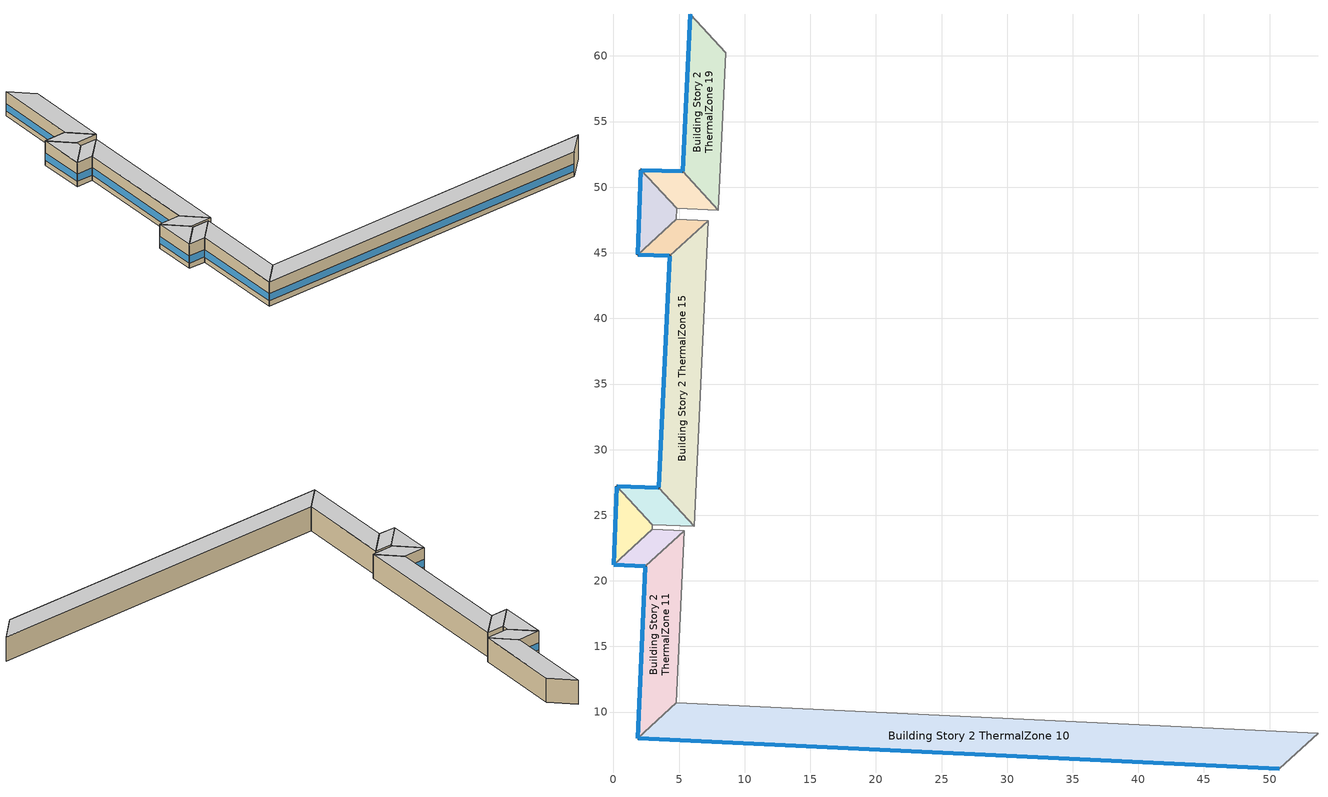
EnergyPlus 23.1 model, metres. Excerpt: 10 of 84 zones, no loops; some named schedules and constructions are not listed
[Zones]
Building Story 2 ThermalZone 10
 floor adiabatic (Typical Interior Floor): 50.74,5.66 1.84,8 4.8,10.69 53.69,8.37 z3.6
 wall outside (Typical Insulated Steel Framed Exterior Wall R-12.99): 1.84,8 50.74,5.66 z3.6:7.2
 wall adiabatic (Typical Interior Wall): 50.74,5.66 53.69,8.37 4.8,10.69 1.84,8 z3.6:7.2
 window (U 0.55 SHGC 0.25): 1.87,8 50.72,5.67 z4.36:5.44
 ceiling adiabatic (Typical Interior Ceiling): 53.69,8.37 4.8,10.69 1.84,8 50.74,5.66 z7.2
Building Story 2 ThermalZone 11
 floor adiabatic (Typical Interior Floor): 1.84,8 2.43,21.1 5.38,23.8 4.8,10.69 z3.6
 wall outside (Typical Insulated Steel Framed Exterior Wall R-12.99): 2.43,21.1 1.84,8 z3.6:7.2
 wall adiabatic (Typical Interior Wall): 1.84,8 4.8,10.69 5.38,23.8 2.43,21.1 z3.6:7.2
 window (U 0.55 SHGC 0.25): 2.43,21.08 1.84,8.02 z4.36:5.45
 ceiling adiabatic (Typical Interior Ceiling): 4.8,10.69 5.38,23.8 2.43,21.1 1.84,8 z7.2
Building Story 2 ThermalZone 12
 floor adiabatic (Typical Interior Floor): 2.43,21.1 0,21.21 2.95,23.91 5.38,23.8 z3.6
 wall outside (Typical Insulated Steel Framed Exterior Wall R-12.99): 0,21.21 2.43,21.1 z3.6:7.2
 wall adiabatic (Typical Interior Wall): 2.43,21.1 5.38,23.8 2.95,23.91 0,21.21 z3.6:7.2
 window (U 0.55 SHGC 0.25): 0.03,21.21 2.4,21.1 z4.36:5.47
 ceiling adiabatic (Typical Interior Ceiling): 5.38,23.8 2.95,23.91 0,21.21 2.43,21.1 z7.2
Building Story 2 ThermalZone 13
 floor adiabatic (Typical Interior Ceiling): 0,21.21 0.25,27.21 2.97,24.27 2.95,23.91 z3.6
 wall outside (Typical Insulated Steel Framed Exterior Wall R-12.99): 0.25,27.21 0,21.21 z3.6:7.2
 wall adiabatic (Typical Interior Wall): 0,21.21 2.95,23.91 2.97,24.27 0.25,27.21 z3.6:7.2
 window (U 0.55 SHGC 0.25): 0.25,27.18 0,21.24 z4.36:5.45
 ceiling adiabatic (Typical Interior Ceiling): 2.95,23.91 2.97,24.27 0.25,27.21 0,21.21 z7.2
Building Story 2 ThermalZone 14
 floor adiabatic (Typical Interior Ceiling): 0.25,27.21 3.43,27.1 6.14,24.16 2.97,24.27 z3.6
 wall outside (Typical Insulated Steel Framed Exterior Wall R-12.99): 3.43,27.1 0.25,27.21 z3.6:7.2
 wall adiabatic (Typical Interior Wall): 0.25,27.21 2.97,24.27 6.14,24.16 3.43,27.1 z3.6:7.2
 window (U 0.55 SHGC 0.25): 3.41,27.1 0.28,27.21 z4.36:5.46
 ceiling adiabatic (Typical Interior Ceiling): 2.97,24.27 6.14,24.16 3.43,27.1 0.25,27.21 z7.2
Building Story 2 ThermalZone 15
 floor adiabatic (Typical Interior Ceiling): 3.43,27.1 4.27,44.76 7.23,47.45 6.14,24.16 z3.6
 wall outside (Typical Insulated Steel Framed Exterior Wall R-12.99): 4.27,44.76 3.43,27.1 z3.6:7.2
 wall adiabatic (Typical Interior Wall): 3.43,27.1 6.14,24.16 7.23,47.45 4.27,44.76 z3.6:7.2
 window (U 0.55 SHGC 0.25): 4.27,44.73 3.43,27.12 z4.36:5.45
 ceiling adiabatic (Typical Interior Ceiling): 6.14,24.16 7.23,47.45 4.27,44.76 3.43,27.1 z7.2
Building Story 2 ThermalZone 16
 floor adiabatic (Typical Interior Ceiling): 4.27,44.76 1.84,44.87 4.79,47.57 7.23,47.45 z3.6
 wall outside (Typical Insulated Steel Framed Exterior Wall R-12.99): 1.84,44.87 4.27,44.76 z3.6:7.2
 wall adiabatic (Typical Interior Wall): 4.27,44.76 7.23,47.45 4.79,47.57 1.84,44.87 z3.6:7.2
 window (U 0.55 SHGC 0.25): 1.87,44.87 4.25,44.76 z4.36:5.47
 ceiling adiabatic (Typical Interior Ceiling): 7.23,47.45 4.79,47.57 1.84,44.87 4.27,44.76 z7.2
Building Story 2 ThermalZone 17
 floor adiabatic (Typical Interior Ceiling): 1.84,44.87 2.09,51.31 4.82,48.38 4.79,47.57 z3.6
 wall outside (Typical Insulated Steel Framed Exterior Wall R-12.99): 2.09,51.31 1.84,44.87 z3.6:7.2
 wall adiabatic (Typical Interior Wall): 1.84,44.87 4.79,47.57 4.82,48.38 2.09,51.31 z3.6:7.2
 window (U 0.55 SHGC 0.25): 2.09,51.28 1.84,44.89 z4.36:5.45
 ceiling adiabatic (Typical Interior Ceiling): 4.79,47.57 4.82,48.38 2.09,51.31 1.84,44.87 z7.2
Building Story 2 ThermalZone 18
 floor adiabatic (Typical Interior Ceiling): 2.09,51.31 5.28,51.2 7.98,48.25 4.82,48.38 z3.6
 wall outside (Typical Insulated Steel Framed Exterior Wall R-12.99): 5.28,51.2 2.09,51.31 z3.6:7.2
 wall adiabatic (Typical Interior Wall): 2.09,51.31 4.82,48.38 7.98,48.25 5.28,51.2 z3.6:7.2
 window (U 0.55 SHGC 0.25): 5.25,51.2 2.12,51.31 z4.36:5.46
 ceiling adiabatic (Typical Interior Ceiling): 4.82,48.38 7.98,48.25 5.28,51.2 2.09,51.31 z7.2
Building Story 2 ThermalZone 19
 floor adiabatic (Typical Interior Ceiling): 5.28,51.2 5.86,63.19 8.55,60.23 7.98,48.25 z3.6
 wall outside (Typical Insulated Steel Framed Exterior Wall R-12.99): 5.86,63.19 5.28,51.2 z3.6:7.2
 wall adiabatic (Typical Interior Wall): 5.28,51.2 7.98,48.25 8.55,60.23 5.86,63.19 z3.6:7.2
 window (U 0.55 SHGC 0.25): 5.86,63.17 5.28,51.22 z4.36:5.45
 ceiling adiabatic (Typical Interior Ceiling): 7.98,48.25 8.55,60.23 5.86,63.19 5.28,51.2 z7.2
[SpaceList]
Story Ground Blended Space Type: Building Story 1 Space 3, Building Story 1 Space 4, Building Story 1 Space 11, Building Story 1 Space 12, Building Story 1 Space 1, Building Story 1 Space 13, Building Story 1 Space 15, Building Story 1 Space 10, Building Story 1 Space 16, Building Story 1 Space 18, Building Story 1 Space 7, Building Story 1 Space 14, Building Story 1 Space, Building Story 1 Space 17, Building Story 1 Space 19, Building Story 1 Space 6, Building Story 1 Space 2, Building Story 1 Space 5, Building Story 1 Space 8, Building Story 1 Space 9, Building Story 1 Space 20
[Lights] Zone or ZoneList or Space or SpaceList=Story Ground Blended Space Type; Design Level Calculation Method=Watts/Area; Return Air Fraction=0; Fraction Visible=0.2; Fraction Replaceable=1
Name | Schedule | Watts per Zone Floor Area {W/m2} | Fraction Radiant
Office OfficeLarge Data Center Lights 1 | OfficeLarge BLDG_LIGHT_SCH_2013 | 0.132749 | 0.7
Office OfficeLarge Main Data Center Lights 1 | OfficeLarge BLDG_LIGHT_SCH_2013 | 0.238666 | 0.7
SecondarySchool Auditorium Lights 1 | SchoolSecondary BLDG_LIGHT_SCH_2013 | 0.820262 | 0.37
SecondarySchool Cafeteria Lights 1 | SchoolSecondary BLDG_LIGHT_SCH_2013 | 0.535655 | 0.37
SecondarySchool ComputerRoom Lights 1 | SchoolSecondary BLDG_LIGHT_CLASSROOM_SCH_2013 | 1.56003 | 0.37
SecondarySchool Gym Lights 1 | SchoolSecondary BLDG_LIGHT_GYM_SCH_2013 | 1.52954 | 0.37
SecondarySchool Kitchen Lights 1 | SchoolSecondary BLDG_LIGHT_SCH_2013 | 0.343842 | 0.37
SecondarySchool Library Lights 1 | SchoolSecondary BLDG_LIGHT_LIBRARY_SCH_2013 | 1.31882 | 0.37
SecondarySchool Lobby Lights 1 | SchoolSecondary BLDG_LIGHT_LOBBYFLR1_SCH_2013 | 0.497551 | 0.37
SecondarySchool Mechanical Lights 1 | SchoolSecondary BLDG_LIGHT_MECHANICAL_SCH_2013 | 0.378666 | 0.37
SecondarySchool Office Lights 1 | SchoolSecondary BLDG_LIGHT_OFFICE_SCH_2013 | 1.55706 | 0.37
SecondarySchool Restroom Lights 1 | SchoolSecondary BLDG_LIGHT_BATH_SCH_2013 | 0.541778 | 0.37
[People] Zone or ZoneList or Space or SpaceList=Story Ground Blended Space Type; Number of People Calculation Method=People/Area; Fraction Radiant=0.3; Activity Level Schedule=SchoolSecondary ACTIVITY_SCH; Enable ASHRAE 55 Comfort Warnings=Yes; Mean Radiant Temperature Calculation Type=ZoneAveraged; Work Efficiency Schedule=Work Efficiency Schedule; Clothing Insulation Schedule=Clothing Schedule; Air Velocity Schedule=Air Velocity Schedule; Thermal Comfort Model 1 Type=Fanger
Name | Number of People Schedule | People per Floor Area {person/m2}
SecondarySchool Auditorium People 1 | SchoolSecondary BLDG_OCC_SCH_Auditorium | 0.1953
SecondarySchool Cafeteria People 1 | SchoolSecondary BLDG_OCC_SCH_Cafeteria | 0.0824085
SecondarySchool ComputerRoom People 1 | SchoolSecondary BLDG_OCC_SCH_Extend | 0.044033
SecondarySchool Gym People 1 | SchoolSecondary BLDG_OCC_SCH_Gym | 0.063731
SecondarySchool Kitchen People 1 | SchoolSecondary BLDG_OCC_SCH | 0.00432787
SecondarySchool Library People 1 | SchoolSecondary BLDG_OCC_SCH | 0.0110825
SecondarySchool Office People 1 | SchoolSecondary BLDG_OCC_SCH_Offices | 0.00701376
[ElectricEquipment] Zone or ZoneList or Space or SpaceList=Story Ground Blended Space Type; Design Level Calculation Method=Watts/Area
Name | Schedule | Watts per Zone Floor Area {W/m2} | Fraction Radiant | Fraction Latent | Fraction Lost
4 Elevator Fans | Elevator Schedule 3 | 0.0302998 | 0.5
4 Elevator Lift Motors | Elevator Schedule 1 | 15.7139 | 0 | 0 | 1
4 Elevator Lights | Elevator Schedule 2 | 0.0316612 | 0.5
Office OfficeLarge Data Center Elec Equip 1 | DataCenter_EQUIP_SCH | 3.23778 | 0.5 | 0 | 0
Office OfficeLarge Main Data Center Elec Equip 1 | DataCenter_EQUIP_SCH | 13.0975 | 0.5 | 0 | 0
SecondarySchool Auditorium Elec Equip 1 | SchoolSecondary BLDG_EQUIP_SCH_2013 | 0.598921 | 0.5 | 0 | 0
SecondarySchool Cafeteria Elec Equip 1 | SchoolSecondary KITCHEN_ELEC_EQUIP_SCH | 5.89221 | 0.5 | 0 | 0
SecondarySchool ComputerRoom Elec Equip 1 | SchoolSecondary BLDG_EQUIP_SCH_2013 | 2.33752 | 0.5 | 0 | 0
SecondarySchool Gym Elec Equip 1 | SchoolSecondary BLDG_EQUIP_SCH_2013 | 0.977208 | 0.5 | 0 | 0
SecondarySchool Kitchen Elec Equip 1 | SchoolSecondary KITCHEN_ELEC_EQUIP_SCH | 5.86805 | 0.3 | 0.25 | 0.2
SecondarySchool Library Elec Equip 1 | SchoolSecondary BLDG_EQUIP_SCH_2013 | 1.03067 | 0.5 | 0 | 0
SecondarySchool Lobby Elec Equip 1; SecondarySchool Restroom Elec Equip 1 | SchoolSecondary BLDG_EQUIP_SCH_2013 | 0.204549 | 0.5 | 0 | 0
SecondarySchool Mechanical Elec Equip 1 | SchoolSecondary BLDG_EQUIP_SCH_2013 | 0.333587 | 0.5 | 0 | 0
SecondarySchool Office Elec Equip 1 | SchoolSecondary BLDG_EQUIP_SCH_2013 | 1.40275 | 0.5 | 0 | 0
[GasEquipment]
SecondarySchool Kitchen Gas Equip 1: Zone or ZoneList or Space or SpaceList=Story Ground Blended Space Type; Schedule=SchoolSecondary KITCHEN_GAS_EQUIP_SCH; Design Level Calculation Method=Watts/Area; Power per Zone Floor Area {W/m2}=44.3139; Fraction Latent=0.1; Fraction Radiant=0.2; Fraction Lost=0.7
[ZoneInfiltration:DesignFlowRate] Zone or ZoneList or Space or SpaceList=Story Ground Blended Space Type; Schedule=Always On Discrete; Design Flow Rate Calculation Method=Flow/ExteriorArea; Constant Term Coefficient=0; Temperature Term Coefficient=0; Velocity Term Coefficient=0.224; Velocity Squared Term Coefficient=0
Name | Flow Rate per Exterior Surface Area {m3/s-m2}
SecondarySchool Auditorium A  - Story Ground Infiltration; SecondarySchool Auditorium C  - Story Ground Infiltration | 2.06687e-05
SecondarySchool Cafeteria A  - Story Ground Infiltration; SecondarySchool Cafeteria C  - Story Ground Infiltration | 1.3082e-05
SecondarySchool ComputerRoom A  - Story Ground Infiltration; SecondarySchool ComputerRoom C  - Story Ground Infiltration | 1.99715e-05
SecondarySchool Gym A  - Story Ground Infiltration; SecondarySchool Gym C  - Story Ground Infiltration | 2.37454e-05
SecondarySchool Gym A end_a - Story Ground Infiltration; SecondarySchool Gym C end_a - Story Ground Infiltration; SecondarySchool Office A end_b - Story Ground Infiltration; SecondarySchool Office C end_b - Story Ground Infiltration | 1.99557e-05
SecondarySchool Gym B end_a - Story Ground Infiltration; SecondarySchool Office B end_b - Story Ground Infiltration | 9.39589e-05
SecondarySchool Kitchen A  - Story Ground Infiltration; SecondarySchool Kitchen C  - Story Ground Infiltration | 4.51102e-06
SecondarySchool Library A  - Story Ground Infiltration; SecondarySchool Library C  - Story Ground Infiltration | 1.7593e-05
SecondarySchool Lobby A  - Story Ground Infiltration; SecondarySchool Lobby C  - Story Ground Infiltration; SecondarySchool Restroom A  - Story Ground Infiltration; SecondarySchool Restroom C  - Story Ground Infiltration | 8.77599e-06
SecondarySchool Mechanical A  - Story Ground Infiltration; SecondarySchool Mechanical C  - Story Ground Infiltration | 1.43122e-05
SecondarySchool Office A  - Story Ground Infiltration; SecondarySchool Office C  - Story Ground Infiltration | 1.22902e-05
[Schedule:Day:Interval]
SchoolSecondary BLDG_LIGHT_SCH_2013 Wkdy Day; SchoolSecondary BLDG_LIGHT_SCH_2013 Wkdy Day 2; SchoolSecondary BLDG_LIGHT_MECHANICAL_SCH_2013 Wkdy Day; SchoolSecondary BLDG_LIGHT_MECHANICAL_SCH_2013 Wkdy Day 2: No, 07:00, 0.1773, 21:00, 0.9, 24:00, 0.1773
SchoolSecondary BLDG_LIGHT_SCH_2013 Wknd Day; SchoolSecondary BLDG_LIGHT_SCH_2013 Wknd Day 1; SchoolSecondary BLDG_LIGHT_SCH_2013 Default; SchoolSecondary BLDG_LIGHT_GYM_SCH_2013 Wknd Day 1; SchoolSecondary BLDG_LIGHT_LIBRARY_SCH_2013 Wknd Day; SchoolSecondary BLDG_LIGHT_LIBRARY_SCH_2013 Wknd Day 1; SchoolSecondary BLDG_LIGHT_LIBRARY_SCH_2013 Default; SchoolSecondary BLDG_LIGHT_LOBBYFLR1_SCH_2013 Wknd Day; SchoolSecondary BLDG_LIGHT_LOBBYFLR1_SCH_2013 Wknd Day 1; SchoolSecondary BLDG_LIGHT_LOBBYFLR1_SCH_2013 Default; SchoolSecondary BLDG_LIGHT_MECHANICAL_SCH_2013 Wknd Day; SchoolSecondary BLDG_LIGHT_MECHANICAL_SCH_2013 Wknd Day 1; SchoolSecondary BLDG_LIGHT_MECHANICAL_SCH_2013 Default; SchoolSecondary BLDG_LIGHT_OFFICE_SCH_2013 Wknd Day; SchoolSecondary BLDG_LIGHT_OFFICE_SCH_2013 Wknd Day 1; SchoolSecondary BLDG_LIGHT_OFFICE_SCH_2013 Default; SchoolSecondary BLDG_LIGHT_BATH_SCH_2013 Wknd Day; SchoolSecondary BLDG_LIGHT_BATH_SCH_2013 Wknd Day 1; SchoolSecondary BLDG_LIGHT_BATH_SCH_2013 Default: No, 24:00, 0.1773
SchoolSecondary BLDG_LIGHT_SCH_2013 Wkdy Day 1; SchoolSecondary BLDG_LIGHT_MECHANICAL_SCH_2013 Wkdy Day 1: No, 08:00, 0.1773, 20:00, 0.5, 24:00, 0.1773
SchoolSecondary BLDG_LIGHT_SCH_2013 Summer Design Day; SchoolSecondary BLDG_LIGHT_LIBRARY_SCH_2013 Summer Design Day; SchoolSecondary BLDG_LIGHT_LOBBYFLR1_SCH_2013 Summer Design Day; SchoolSecondary BLDG_LIGHT_MECHANICAL_SCH_2013 Summer Design Day; SchoolSecondary BLDG_LIGHT_OFFICE_SCH_2013 Summer Design Day; SchoolSecondary BLDG_LIGHT_BATH_SCH_2013 Summer Design Day; 75 space(s) Occ Sch Summer Design Day 3; 75 space(s) Occ Sch Winter Design Day 3; 75 space(s) Occ Sch Summer Design Day 1; 75 space(s) Occ Sch Winter Design Day 1; 75 space(s) Occ Sch Summer Design Day 2; 75 space(s) Occ Sch Winter Design Day 2; DataCenter_EQUIP_SCH Wknd|Wkdy|Hol Day 3; DataCenter_EQUIP_SCH Wknd|Wkdy|Hol Day 7; DataCenter_EQUIP_SCH Wknd|Wkdy|Hol Day 11; DataCenter_EQUIP_SCH Summer Design Day: No, 24:00, 1
SchoolSecondary BLDG_LIGHT_SCH_2013 Winter Design Day; SchoolSecondary BLDG_LIGHT_LIBRARY_SCH_2013 Winter Design Day; SchoolSecondary BLDG_LIGHT_LOBBYFLR1_SCH_2013 Winter Design Day; SchoolSecondary BLDG_LIGHT_MECHANICAL_SCH_2013 Winter Design Day; SchoolSecondary BLDG_LIGHT_OFFICE_SCH_2013 Winter Design Day; SchoolSecondary BLDG_LIGHT_BATH_SCH_2013 Winter Design Day; SchoolSecondary BLDG_OCC_SCH_Auditorium Wknd Day; SchoolSecondary BLDG_OCC_SCH_Auditorium Wknd Day 1; SchoolSecondary BLDG_OCC_SCH_Auditorium Default; SchoolSecondary BLDG_OCC_SCH_Auditorium Winter Design Day; SchoolSecondary BLDG_OCC_SCH_Cafeteria Wknd Day; SchoolSecondary BLDG_OCC_SCH_Cafeteria Wknd Day 1; SchoolSecondary BLDG_OCC_SCH_Cafeteria Default; SchoolSecondary BLDG_OCC_SCH_Cafeteria Winter Design Day; SchoolSecondary BLDG_OCC_SCH_Extend Wknd Day; SchoolSecondary BLDG_OCC_SCH_Extend Wknd Day 1; SchoolSecondary BLDG_OCC_SCH_Extend Default; SchoolSecondary BLDG_OCC_SCH_Extend Winter Design Day; SchoolSecondary BLDG_OCC_SCH_Gym Wknd Day; SchoolSecondary BLDG_OCC_SCH_Gym Wknd Day 1; SchoolSecondary BLDG_OCC_SCH_Gym Default; SchoolSecondary BLDG_OCC_SCH_Gym Winter Design Day; SchoolSecondary BLDG_OCC_SCH_Offices Wknd Day; SchoolSecondary BLDG_OCC_SCH_Offices Wknd Day 1; SchoolSecondary BLDG_OCC_SCH_Offices Default; SchoolSecondary BLDG_OCC_SCH_Offices Winter Design Day; Schedule Day 3: No, 24:00, 0
SchoolSecondary BLDG_LIGHT_GYM_SCH_2013 Wkdy Day 1: No, 08:00, 0.1773, 20:00, 0.4899, 21:00, 0.173719, 24:00, 0.1773
SchoolSecondary BLDG_LIGHT_GYM_SCH_2013 Wkdy Day 2: No, 07:00, 0.1773, 08:00, 0.9, 21:00, 0.88182, 24:00, 0.1773
SchoolSecondary BLDG_LIGHT_LIBRARY_SCH_2013 Wkdy Day; SchoolSecondary BLDG_LIGHT_LIBRARY_SCH_2013 Wkdy Day 2: No, 07:00, 0.1773, 08:00, 0.9, 21:00, 0.8325, 24:00, 0.1773
SchoolSecondary BLDG_LIGHT_LIBRARY_SCH_2013 Wkdy Day 1: No, 08:00, 0.1773, 20:00, 0.4625, 21:00, 0.164002, 24:00, 0.1773
SchoolSecondary BLDG_LIGHT_LOBBYFLR1_SCH_2013 Wkdy Day; SchoolSecondary BLDG_LIGHT_LOBBYFLR1_SCH_2013 Wkdy Day 2: No, 07:00, 0.1773, 08:00, 0.9, 21:00, 0.855, 24:00, 0.1773
SchoolSecondary BLDG_LIGHT_LOBBYFLR1_SCH_2013 Wkdy Day 1: No, 08:00, 0.1773, 20:00, 0.475, 21:00, 0.168435, 24:00, 0.1773
SchoolSecondary BLDG_LIGHT_OFFICE_SCH_2013 Wkdy Day; SchoolSecondary BLDG_LIGHT_OFFICE_SCH_2013 Wkdy Day 2: No, 07:00, 0.1773, 08:00, 0.9, 21:00, 0.747958, 24:00, 0.1773
SchoolSecondary BLDG_LIGHT_OFFICE_SCH_2013 Wkdy Day 1: No, 08:00, 0.1773, 20:00, 0.415533, 21:00, 0.147348, 24:00, 0.1773
SchoolSecondary BLDG_LIGHT_BATH_SCH_2013 Wkdy Day; SchoolSecondary BLDG_LIGHT_BATH_SCH_2013 Wkdy Day 2: No, 07:00, 0.1773, 08:00, 0.9, 21:00, 0.594, 24:00, 0.1773
SchoolSecondary BLDG_LIGHT_BATH_SCH_2013 Wkdy Day 1: No, 08:00, 0.1773, 20:00, 0.33, 21:00, 0.117018, 24:00, 0.1773
SchoolSecondary BLDG_OCC_SCH_Auditorium Wkdy|SmrDsn Day; SchoolSecondary BLDG_OCC_SCH_Auditorium Wkdy|SmrDsn Day 2; SchoolSecondary BLDG_OCC_SCH_Auditorium Summer Design Day: No, 08:00, 0, 15:00, 0.25, 20:00, 0.95, 24:00, 0
SchoolSecondary BLDG_OCC_SCH_Auditorium Wkdy|SmrDsn Day 1: No, 08:00, 0, 17:00, 0.15, 19:00, 0.35, 24:00, 0
SchoolSecondary BLDG_OCC_SCH_Cafeteria Wkdy|SmrDsn Day; SchoolSecondary BLDG_OCC_SCH_Cafeteria Wkdy|SmrDsn Day 2; SchoolSecondary BLDG_OCC_SCH_Cafeteria Summer Design Day: No, 09:00, 0, 15:00, 0.95, 20:00, 0.35, 24:00, 0
SchoolSecondary BLDG_OCC_SCH_Cafeteria Wkdy|SmrDsn Day 1: No, 09:00, 0, 17:00, 0.15, 19:00, 0.35, 24:00, 0
SchoolSecondary BLDG_OCC_SCH_Extend Wkdy|SmrDsn Day; SchoolSecondary BLDG_OCC_SCH_Extend Wkdy|SmrDsn Day 2; SchoolSecondary BLDG_OCC_SCH_Extend Summer Design Day: No, 08:00, 0, 21:00, 0.95, 24:00, 0
SchoolSecondary BLDG_OCC_SCH_Extend Wkdy|SmrDsn Day 1: No, 08:00, 0, 21:00, 0.5, 24:00, 0
SchoolSecondary BLDG_OCC_SCH_Gym Wkdy|SmrDsn Day; SchoolSecondary BLDG_OCC_SCH_Gym Wkdy|SmrDsn Day 2; SchoolSecondary BLDG_OCC_SCH_Gym Summer Design Day: No, 08:00, 0, 16:00, 0.35, 21:00, 0.95, 24:00, 0
SchoolSecondary BLDG_OCC_SCH_Gym Wkdy|SmrDsn Day 1: No, 08:00, 0, 21:00, 0.35, 24:00, 0
SchoolSecondary BLDG_OCC_SCH_Offices Wkdy|SmrDsn Day; SchoolSecondary BLDG_OCC_SCH_Offices Wkdy|SmrDsn Day 2; SchoolSecondary BLDG_OCC_SCH_Offices Summer Design Day: No, 08:00, 0, 17:00, 0.95, 21:00, 0.15, 24:00, 0
SchoolSecondary BLDG_OCC_SCH_Offices Wkdy|SmrDsn Day 1: No, 08:00, 0, 17:00, 0.5, 21:00, 0.15, 24:00, 0
75 space(s) Occ Sch Thursday 19; 75 space(s) Occ Sch Friday 19; 75 space(s) Occ Sch Default 3; 75 space(s) Occ Sch Tuesday 19; 75 space(s) Occ Sch Wednesday 19; 75 space(s) Occ Sch Tuesday 18; 75 space(s) Occ Sch Wednesday 18; 75 space(s) Occ Sch Thursday 18; 75 space(s) Occ Sch Friday 18; 75 space(s) Occ Sch Monday 16; 75 space(s) Occ Sch Tuesday 16; 75 space(s) Occ Sch Wednesday 16; 75 space(s) Occ Sch Thursday 16; 75 space(s) Occ Sch Friday 16; 75 space(s) Occ Sch Monday 14; 75 space(s) Occ Sch Wednesday 15; 75 space(s) Occ Sch Thursday 15; 75 space(s) Occ Sch Friday 15; 75 space(s) Occ Sch Monday 13; 75 space(s) Occ Sch Tuesday 15; 75 space(s) Occ Sch Thursday 14; 75 space(s) Occ Sch Friday 14; 75 space(s) Occ Sch Default 2; 75 space(s) Occ Sch Tuesday 14; 75 space(s) Occ Sch Wednesday 14; 75 space(s) Occ Sch Tuesday 13; 75 space(s) Occ Sch Wednesday 13; 75 space(s) Occ Sch Thursday 13; 75 space(s) Occ Sch Friday 13; 75 space(s) Occ Sch Monday 12; 75 space(s) Occ Sch Tuesday 11; 75 space(s) Occ Sch Wednesday 11; 75 space(s) Occ Sch Thursday 11; 75 space(s) Occ Sch Friday 11; 75 space(s) Occ Sch Monday 10; 75 space(s) Occ Sch Wednesday 10; 75 space(s) Occ Sch Thursday 10; 75 space(s) Occ Sch Friday 10; 75 space(s) Occ Sch Monday 9; 75 space(s) Occ Sch Tuesday 10: No, 05:00, 0, 07:00, 1, 08:00, 1, 09:00, 1, 11:00, 0, 13:00, 1, 14:00, 0, 15:00, 1, 16:00, 1, 17:00, 1, 18:00, 1, 19:00, 0, 20:00, 1, 21:00, 1, 22:00, 1, 24:00, 0
75 space(s) Occ Sch Saturday 3; 75 space(s) Occ Sch Saturday 2: No, 05:00, 0, 06:00, 1, 07:00, 0, 08:00, 1, 11:00, 0, 12:00, 1, 16:00, 0, 17:00, 1, 18:00, 0, 19:00, 1, 24:00, 0
75 space(s) Occ Sch Sunday 3; 75 space(s) Occ Sch Sunday 2: No, 05:00, 0, 06:00, 1, 17:00, 0, 18:00, 1, 24:00, 0
75 space(s) Occ Sch Wednesday 17; 75 space(s) Occ Sch Thursday 17; 75 space(s) Occ Sch Friday 17; 75 space(s) Occ Sch Monday 15; 75 space(s) Occ Sch Tuesday 17; 75 space(s) Occ Sch Wednesday 12; 75 space(s) Occ Sch Thursday 12; 75 space(s) Occ Sch Friday 12; 75 space(s) Occ Sch Monday 11; 75 space(s) Occ Sch Tuesday 12: No, 05:00, 0, 07:00, 1, 08:00, 1, 09:00, 1, 11:00, 0, 13:00, 1, 16:00, 0, 17:00, 1, 18:00, 1, 19:00, 1, 20:00, 0, 21:00, 1, 22:00, 1, 24:00, 0
75 space(s) Occ Sch Thursday 9; 75 space(s) Occ Sch Friday 9; 75 space(s) Occ Sch Default 1; 75 space(s) Occ Sch Tuesday 9; 75 space(s) Occ Sch Wednesday 9; 75 space(s) Occ Sch Wednesday 5; 75 space(s) Occ Sch Thursday 5; 75 space(s) Occ Sch Friday 5; 75 space(s) Occ Sch Monday 5; 75 space(s) Occ Sch Tuesday 5: No, 05:00, 0, 07:00, 0.0175936, 08:00, 1, 09:00, 0.16538, 11:00, 0, 13:00, 0.0791712, 14:00, 0, 15:00, 0.184733, 16:00, 0.329001, 17:00, 0.128433, 18:00, 0.0351872, 19:00, 0, 20:00, 0.453915, 21:00, 0.43984, 22:00, 0.00879681, 24:00, 0
75 space(s) Occ Sch Saturday 1: No, 05:00, 0, 06:00, 0.0175936, 07:00, 0, 08:00, 0.0351872, 11:00, 0, 12:00, 0.0351872, 16:00, 0, 17:00, 0.00879681, 18:00, 0, 19:00, 0.00879681, 24:00, 0
75 space(s) Occ Sch Sunday 1: No, 05:00, 0, 06:00, 0.00879681, 17:00, 0, 18:00, 0.00879681, 24:00, 0
75 space(s) Occ Sch Tuesday 8; 75 space(s) Occ Sch Wednesday 8; 75 space(s) Occ Sch Thursday 8; 75 space(s) Occ Sch Friday 8; 75 space(s) Occ Sch Monday 8; 75 space(s) Occ Sch Tuesday 6; 75 space(s) Occ Sch Wednesday 6; 75 space(s) Occ Sch Thursday 6; 75 space(s) Occ Sch Friday 6; 75 space(s) Occ Sch Monday 6: No, 05:00, 0, 07:00, 0.0175936, 08:00, 0.526049, 09:00, 0.167139, 11:00, 0, 13:00, 0.0809306, 14:00, 0, 15:00, 0.184733, 16:00, 0.161861, 17:00, 0.128433, 18:00, 0.0351872, 19:00, 0, 20:00, 0.453915, 21:00, 0.43984, 22:00, 0.00879681, 24:00, 0
75 space(s) Occ Sch Wednesday 7; 75 space(s) Occ Sch Thursday 7; 75 space(s) Occ Sch Friday 7; 75 space(s) Occ Sch Monday 7; 75 space(s) Occ Sch Tuesday 7: No, 05:00, 0, 07:00, 0.0175936, 08:00, 0.436322, 09:00, 0.0263904, 11:00, 0, 13:00, 0.0791712, 16:00, 0, 17:00, 0.00351872, 18:00, 0.0351872, 19:00, 0.205845, 20:00, 0, 21:00, 0.235754, 22:00, 0.00879681, 24:00, 0
DataCenter_EQUIP_SCH Wknd|Wkdy|Hol Day; DataCenter_EQUIP_SCH Wknd|Wkdy|Hol Day 4; DataCenter_EQUIP_SCH Wknd|Wkdy|Hol Day 8; DataCenter_EQUIP_SCH Winter Design Day 11: No, 24:00, 0.25
DataCenter_EQUIP_SCH Wknd|Wkdy|Hol Day 1; DataCenter_EQUIP_SCH Wknd|Wkdy|Hol Day 5; DataCenter_EQUIP_SCH Wknd|Wkdy|Hol Day 9: No, 24:00, 0.5
DataCenter_EQUIP_SCH Wknd|Wkdy|Hol Day 2; DataCenter_EQUIP_SCH Wknd|Wkdy|Hol Day 6; DataCenter_EQUIP_SCH Wknd|Wkdy|Hol Day 10: No, 24:00, 0.75
SchoolSecondary KITCHEN_ELEC_EQUIP_SCH Wkdy Day; SchoolSecondary KITCHEN_ELEC_EQUIP_SCH Wkdy Day 1; SchoolSecondary KITCHEN_ELEC_EQUIP_SCH Wkdy Day 2; SchoolSecondary KITCHEN_ELEC_EQUIP_SCH Summer Design Day: No, 08:00, 0.1, 10:00, 0.15, 13:00, 0.25, 15:00, 0.15, 24:00, 0.1
SchoolSecondary KITCHEN_ELEC_EQUIP_SCH Wknd Day; SchoolSecondary KITCHEN_ELEC_EQUIP_SCH Wknd Day 1; SchoolSecondary KITCHEN_ELEC_EQUIP_SCH Default; SchoolSecondary KITCHEN_ELEC_EQUIP_SCH Winter Design Day: No, 24:00, 0.1
SchoolSecondary KITCHEN_GAS_EQUIP_SCH Wkdy|SmrDsn Day; SchoolSecondary KITCHEN_GAS_EQUIP_SCH Wkdy|SmrDsn Day 1; SchoolSecondary KITCHEN_GAS_EQUIP_SCH Wkdy|SmrDsn Day 2; SchoolSecondary KITCHEN_GAS_EQUIP_SCH Summer Design Day: No, 08:00, 0.02, 10:00, 0.15, 13:00, 0.2, 15:00, 0.1, 24:00, 0.02
SchoolSecondary KITCHEN_GAS_EQUIP_SCH Wknd Day; SchoolSecondary KITCHEN_GAS_EQUIP_SCH Wknd Day 1; SchoolSecondary KITCHEN_GAS_EQUIP_SCH Default; SchoolSecondary KITCHEN_GAS_EQUIP_SCH Winter Design Day: No, 24:00, 0.02
[Schedule:Week:Daily]
SchoolSecondary BLDG_LIGHT_SCH_2013 Week Rule - Jan1-Jan3: SchoolSecondary BLDG_LIGHT_SCH_2013 Wkdy Day, SchoolSecondary BLDG_LIGHT_SCH_2013 Wkdy Day, SchoolSecondary BLDG_LIGHT_SCH_2013 Wkdy Day, SchoolSecondary BLDG_LIGHT_SCH_2013 Wkdy Day, SchoolSecondary BLDG_LIGHT_SCH_2013 Wkdy Day, SchoolSecondary BLDG_LIGHT_SCH_2013 Wkdy Day, SchoolSecondary BLDG_LIGHT_SCH_2013 Wknd Day, SchoolSecondary BLDG_LIGHT_SCH_2013 Default, SchoolSecondary BLDG_LIGHT_SCH_2013 Summer Design Day, SchoolSecondary BLDG_LIGHT_SCH_2013 Winter Design Day, SchoolSecondary BLDG_LIGHT_SCH_2013 Default, SchoolSecondary BLDG_LIGHT_SCH_2013 Default
SchoolSecondary BLDG_LIGHT_SCH_2013 Week Rule - Jan4-Jun27: SchoolSecondary BLDG_LIGHT_SCH_2013 Wknd Day, SchoolSecondary BLDG_LIGHT_SCH_2013 Wkdy Day, SchoolSecondary BLDG_LIGHT_SCH_2013 Wkdy Day, SchoolSecondary BLDG_LIGHT_SCH_2013 Wkdy Day, SchoolSecondary BLDG_LIGHT_SCH_2013 Wkdy Day, SchoolSecondary BLDG_LIGHT_SCH_2013 Wkdy Day, SchoolSecondary BLDG_LIGHT_SCH_2013 Wknd Day, SchoolSecondary BLDG_LIGHT_SCH_2013 Default, SchoolSecondary BLDG_LIGHT_SCH_2013 Summer Design Day, SchoolSecondary BLDG_LIGHT_SCH_2013 Winter Design Day, SchoolSecondary BLDG_LIGHT_SCH_2013 Default, SchoolSecondary BLDG_LIGHT_SCH_2013 Default
SchoolSecondary BLDG_LIGHT_SCH_2013 Week Rule - Jun28-Jul4: SchoolSecondary BLDG_LIGHT_SCH_2013 Wknd Day, SchoolSecondary BLDG_LIGHT_SCH_2013 Wkdy Day, SchoolSecondary BLDG_LIGHT_SCH_2013 Wkdy Day, SchoolSecondary BLDG_LIGHT_SCH_2013 Wkdy Day 1, SchoolSecondary BLDG_LIGHT_SCH_2013 Wkdy Day 1, SchoolSecondary BLDG_LIGHT_SCH_2013 Wkdy Day 1, SchoolSecondary BLDG_LIGHT_SCH_2013 Wknd Day 1, SchoolSecondary BLDG_LIGHT_SCH_2013 Default, SchoolSecondary BLDG_LIGHT_SCH_2013 Summer Design Day, SchoolSecondary BLDG_LIGHT_SCH_2013 Winter Design Day, SchoolSecondary BLDG_LIGHT_SCH_2013 Default, SchoolSecondary BLDG_LIGHT_SCH_2013 Default
SchoolSecondary BLDG_LIGHT_SCH_2013 Week Rule - Jul5-Aug29: SchoolSecondary BLDG_LIGHT_SCH_2013 Wknd Day 1, SchoolSecondary BLDG_LIGHT_SCH_2013 Wkdy Day 1, SchoolSecondary BLDG_LIGHT_SCH_2013 Wkdy Day 1, SchoolSecondary BLDG_LIGHT_SCH_2013 Wkdy Day 1, SchoolSecondary BLDG_LIGHT_SCH_2013 Wkdy Day 1, SchoolSecondary BLDG_LIGHT_SCH_2013 Wkdy Day 1, SchoolSecondary BLDG_LIGHT_SCH_2013 Wknd Day 1, SchoolSecondary BLDG_LIGHT_SCH_2013 Default, SchoolSecondary BLDG_LIGHT_SCH_2013 Summer Design Day, SchoolSecondary BLDG_LIGHT_SCH_2013 Winter Design Day, SchoolSecondary BLDG_LIGHT_SCH_2013 Default, SchoolSecondary BLDG_LIGHT_SCH_2013 Default
SchoolSecondary BLDG_LIGHT_SCH_2013 Week Rule - Aug30-Sep5: SchoolSecondary BLDG_LIGHT_SCH_2013 Wknd Day 1, SchoolSecondary BLDG_LIGHT_SCH_2013 Wkdy Day 1, SchoolSecondary BLDG_LIGHT_SCH_2013 Wkdy Day 2, SchoolSecondary BLDG_LIGHT_SCH_2013 Wkdy Day 2, SchoolSecondary BLDG_LIGHT_SCH_2013 Wkdy Day 2, SchoolSecondary BLDG_LIGHT_SCH_2013 Wkdy Day 2, SchoolSecondary BLDG_LIGHT_SCH_2013 Default, SchoolSecondary BLDG_LIGHT_SCH_2013 Default, SchoolSecondary BLDG_LIGHT_SCH_2013 Summer Design Day, SchoolSecondary BLDG_LIGHT_SCH_2013 Winter Design Day, SchoolSecondary BLDG_LIGHT_SCH_2013 Default, SchoolSecondary BLDG_LIGHT_SCH_2013 Default
SchoolSecondary BLDG_LIGHT_SCH_2013 Week Rule - Sep6-Dec31: SchoolSecondary BLDG_LIGHT_SCH_2013 Default, SchoolSecondary BLDG_LIGHT_SCH_2013 Wkdy Day 2, SchoolSecondary BLDG_LIGHT_SCH_2013 Wkdy Day 2, SchoolSecondary BLDG_LIGHT_SCH_2013 Wkdy Day 2, SchoolSecondary BLDG_LIGHT_SCH_2013 Wkdy Day 2, SchoolSecondary BLDG_LIGHT_SCH_2013 Wkdy Day 2, SchoolSecondary BLDG_LIGHT_SCH_2013 Default, SchoolSecondary BLDG_LIGHT_SCH_2013 Default, SchoolSecondary BLDG_LIGHT_SCH_2013 Summer Design Day, SchoolSecondary BLDG_LIGHT_SCH_2013 Winter Design Day, SchoolSecondary BLDG_LIGHT_SCH_2013 Default, SchoolSecondary BLDG_LIGHT_SCH_2013 Default
SchoolSecondary BLDG_LIGHT_LIBRARY_SCH_2013 Week Rule - Jan1-Jan3: SchoolSecondary BLDG_LIGHT_LIBRARY_SCH_2013 Wkdy Day, SchoolSecondary BLDG_LIGHT_LIBRARY_SCH_2013 Wkdy Day, SchoolSecondary BLDG_LIGHT_LIBRARY_SCH_2013 Wkdy Day, SchoolSecondary BLDG_LIGHT_LIBRARY_SCH_2013 Wkdy Day, SchoolSecondary BLDG_LIGHT_LIBRARY_SCH_2013 Wkdy Day, SchoolSecondary BLDG_LIGHT_LIBRARY_SCH_2013 Wkdy Day, SchoolSecondary BLDG_LIGHT_LIBRARY_SCH_2013 Wknd Day, SchoolSecondary BLDG_LIGHT_LIBRARY_SCH_2013 Default, SchoolSecondary BLDG_LIGHT_LIBRARY_SCH_2013 Summer Design Day, SchoolSecondary BLDG_LIGHT_LIBRARY_SCH_2013 Winter Design Day, SchoolSecondary BLDG_LIGHT_LIBRARY_SCH_2013 Default, SchoolSecondary BLDG_LIGHT_LIBRARY_SCH_2013 Default
SchoolSecondary BLDG_LIGHT_LIBRARY_SCH_2013 Week Rule - Jan4-Jun27: SchoolSecondary BLDG_LIGHT_LIBRARY_SCH_2013 Wknd Day, SchoolSecondary BLDG_LIGHT_LIBRARY_SCH_2013 Wkdy Day, SchoolSecondary BLDG_LIGHT_LIBRARY_SCH_2013 Wkdy Day, SchoolSecondary BLDG_LIGHT_LIBRARY_SCH_2013 Wkdy Day, SchoolSecondary BLDG_LIGHT_LIBRARY_SCH_2013 Wkdy Day, SchoolSecondary BLDG_LIGHT_LIBRARY_SCH_2013 Wkdy Day, SchoolSecondary BLDG_LIGHT_LIBRARY_SCH_2013 Wknd Day, SchoolSecondary BLDG_LIGHT_LIBRARY_SCH_2013 Default, SchoolSecondary BLDG_LIGHT_LIBRARY_SCH_2013 Summer Design Day, SchoolSecondary BLDG_LIGHT_LIBRARY_SCH_2013 Winter Design Day, SchoolSecondary BLDG_LIGHT_LIBRARY_SCH_2013 Default, SchoolSecondary BLDG_LIGHT_LIBRARY_SCH_2013 Default
SchoolSecondary BLDG_LIGHT_LIBRARY_SCH_2013 Week Rule - Jun28-Jul4: SchoolSecondary BLDG_LIGHT_LIBRARY_SCH_2013 Wknd Day, SchoolSecondary BLDG_LIGHT_LIBRARY_SCH_2013 Wkdy Day, SchoolSecondary BLDG_LIGHT_LIBRARY_SCH_2013 Wkdy Day, SchoolSecondary BLDG_LIGHT_LIBRARY_SCH_2013 Wkdy Day 1, SchoolSecondary BLDG_LIGHT_LIBRARY_SCH_2013 Wkdy Day 1, SchoolSecondary BLDG_LIGHT_LIBRARY_SCH_2013 Wkdy Day 1, SchoolSecondary BLDG_LIGHT_LIBRARY_SCH_2013 Wknd Day 1, SchoolSecondary BLDG_LIGHT_LIBRARY_SCH_2013 Default, SchoolSecondary BLDG_LIGHT_LIBRARY_SCH_2013 Summer Design Day, SchoolSecondary BLDG_LIGHT_LIBRARY_SCH_2013 Winter Design Day, SchoolSecondary BLDG_LIGHT_LIBRARY_SCH_2013 Default, SchoolSecondary BLDG_LIGHT_LIBRARY_SCH_2013 Default
SchoolSecondary BLDG_LIGHT_LIBRARY_SCH_2013 Week Rule - Jul5-Aug29: SchoolSecondary BLDG_LIGHT_LIBRARY_SCH_2013 Wknd Day 1, SchoolSecondary BLDG_LIGHT_LIBRARY_SCH_2013 Wkdy Day 1, SchoolSecondary BLDG_LIGHT_LIBRARY_SCH_2013 Wkdy Day 1, SchoolSecondary BLDG_LIGHT_LIBRARY_SCH_2013 Wkdy Day 1, SchoolSecondary BLDG_LIGHT_LIBRARY_SCH_2013 Wkdy Day 1, SchoolSecondary BLDG_LIGHT_LIBRARY_SCH_2013 Wkdy Day 1, SchoolSecondary BLDG_LIGHT_LIBRARY_SCH_2013 Wknd Day 1, SchoolSecondary BLDG_LIGHT_LIBRARY_SCH_2013 Default, SchoolSecondary BLDG_LIGHT_LIBRARY_SCH_2013 Summer Design Day, SchoolSecondary BLDG_LIGHT_LIBRARY_SCH_2013 Winter Design Day, SchoolSecondary BLDG_LIGHT_LIBRARY_SCH_2013 Default, SchoolSecondary BLDG_LIGHT_LIBRARY_SCH_2013 Default
SchoolSecondary BLDG_LIGHT_LIBRARY_SCH_2013 Week Rule - Aug30-Sep5: SchoolSecondary BLDG_LIGHT_LIBRARY_SCH_2013 Wknd Day 1, SchoolSecondary BLDG_LIGHT_LIBRARY_SCH_2013 Wkdy Day 1, SchoolSecondary BLDG_LIGHT_LIBRARY_SCH_2013 Wkdy Day 2, SchoolSecondary BLDG_LIGHT_LIBRARY_SCH_2013 Wkdy Day 2, SchoolSecondary BLDG_LIGHT_LIBRARY_SCH_2013 Wkdy Day 2, SchoolSecondary BLDG_LIGHT_LIBRARY_SCH_2013 Wkdy Day 2, SchoolSecondary BLDG_LIGHT_LIBRARY_SCH_2013 Default, SchoolSecondary BLDG_LIGHT_LIBRARY_SCH_2013 Default, SchoolSecondary BLDG_LIGHT_LIBRARY_SCH_2013 Summer Design Day, SchoolSecondary BLDG_LIGHT_LIBRARY_SCH_2013 Winter Design Day, SchoolSecondary BLDG_LIGHT_LIBRARY_SCH_2013 Default, SchoolSecondary BLDG_LIGHT_LIBRARY_SCH_2013 Default
SchoolSecondary BLDG_LIGHT_LIBRARY_SCH_2013 Week Rule - Sep6-Dec31: SchoolSecondary BLDG_LIGHT_LIBRARY_SCH_2013 Default, SchoolSecondary BLDG_LIGHT_LIBRARY_SCH_2013 Wkdy Day 2, SchoolSecondary BLDG_LIGHT_LIBRARY_SCH_2013 Wkdy Day 2, SchoolSecondary BLDG_LIGHT_LIBRARY_SCH_2013 Wkdy Day 2, SchoolSecondary BLDG_LIGHT_LIBRARY_SCH_2013 Wkdy Day 2, SchoolSecondary BLDG_LIGHT_LIBRARY_SCH_2013 Wkdy Day 2, SchoolSecondary BLDG_LIGHT_LIBRARY_SCH_2013 Default, SchoolSecondary BLDG_LIGHT_LIBRARY_SCH_2013 Default, SchoolSecondary BLDG_LIGHT_LIBRARY_SCH_2013 Summer Design Day, SchoolSecondary BLDG_LIGHT_LIBRARY_SCH_2013 Winter Design Day, SchoolSecondary BLDG_LIGHT_LIBRARY_SCH_2013 Default, SchoolSecondary BLDG_LIGHT_LIBRARY_SCH_2013 Default
SchoolSecondary BLDG_LIGHT_LOBBYFLR1_SCH_2013 Week Rule - Jan1-Jan3: SchoolSecondary BLDG_LIGHT_LOBBYFLR1_SCH_2013 Wkdy Day, SchoolSecondary BLDG_LIGHT_LOBBYFLR1_SCH_2013 Wkdy Day, SchoolSecondary BLDG_LIGHT_LOBBYFLR1_SCH_2013 Wkdy Day, SchoolSecondary BLDG_LIGHT_LOBBYFLR1_SCH_2013 Wkdy Day, SchoolSecondary BLDG_LIGHT_LOBBYFLR1_SCH_2013 Wkdy Day, SchoolSecondary BLDG_LIGHT_LOBBYFLR1_SCH_2013 Wkdy Day, SchoolSecondary BLDG_LIGHT_LOBBYFLR1_SCH_2013 Wknd Day, SchoolSecondary BLDG_LIGHT_LOBBYFLR1_SCH_2013 Default, SchoolSecondary BLDG_LIGHT_LOBBYFLR1_SCH_2013 Summer Design Day, SchoolSecondary BLDG_LIGHT_LOBBYFLR1_SCH_2013 Winter Design Day, SchoolSecondary BLDG_LIGHT_LOBBYFLR1_SCH_2013 Default, SchoolSecondary BLDG_LIGHT_LOBBYFLR1_SCH_2013 Default
SchoolSecondary BLDG_LIGHT_LOBBYFLR1_SCH_2013 Week Rule - Jan4-Jun27: SchoolSecondary BLDG_LIGHT_LOBBYFLR1_SCH_2013 Wknd Day, SchoolSecondary BLDG_LIGHT_LOBBYFLR1_SCH_2013 Wkdy Day, SchoolSecondary BLDG_LIGHT_LOBBYFLR1_SCH_2013 Wkdy Day, SchoolSecondary BLDG_LIGHT_LOBBYFLR1_SCH_2013 Wkdy Day, SchoolSecondary BLDG_LIGHT_LOBBYFLR1_SCH_2013 Wkdy Day, SchoolSecondary BLDG_LIGHT_LOBBYFLR1_SCH_2013 Wkdy Day, SchoolSecondary BLDG_LIGHT_LOBBYFLR1_SCH_2013 Wknd Day, SchoolSecondary BLDG_LIGHT_LOBBYFLR1_SCH_2013 Default, SchoolSecondary BLDG_LIGHT_LOBBYFLR1_SCH_2013 Summer Design Day, SchoolSecondary BLDG_LIGHT_LOBBYFLR1_SCH_2013 Winter Design Day, SchoolSecondary BLDG_LIGHT_LOBBYFLR1_SCH_2013 Default, SchoolSecondary BLDG_LIGHT_LOBBYFLR1_SCH_2013 Default
SchoolSecondary BLDG_LIGHT_LOBBYFLR1_SCH_2013 Week Rule - Jun28-Jul4: SchoolSecondary BLDG_LIGHT_LOBBYFLR1_SCH_2013 Wknd Day, SchoolSecondary BLDG_LIGHT_LOBBYFLR1_SCH_2013 Wkdy Day, SchoolSecondary BLDG_LIGHT_LOBBYFLR1_SCH_2013 Wkdy Day, SchoolSecondary BLDG_LIGHT_LOBBYFLR1_SCH_2013 Wkdy Day 1, SchoolSecondary BLDG_LIGHT_LOBBYFLR1_SCH_2013 Wkdy Day 1, SchoolSecondary BLDG_LIGHT_LOBBYFLR1_SCH_2013 Wkdy Day 1, SchoolSecondary BLDG_LIGHT_LOBBYFLR1_SCH_2013 Wknd Day 1, SchoolSecondary BLDG_LIGHT_LOBBYFLR1_SCH_2013 Default, SchoolSecondary BLDG_LIGHT_LOBBYFLR1_SCH_2013 Summer Design Day, SchoolSecondary BLDG_LIGHT_LOBBYFLR1_SCH_2013 Winter Design Day, SchoolSecondary BLDG_LIGHT_LOBBYFLR1_SCH_2013 Default, SchoolSecondary BLDG_LIGHT_LOBBYFLR1_SCH_2013 Default
SchoolSecondary BLDG_LIGHT_LOBBYFLR1_SCH_2013 Week Rule - Jul5-Aug29: SchoolSecondary BLDG_LIGHT_LOBBYFLR1_SCH_2013 Wknd Day 1, SchoolSecondary BLDG_LIGHT_LOBBYFLR1_SCH_2013 Wkdy Day 1, SchoolSecondary BLDG_LIGHT_LOBBYFLR1_SCH_2013 Wkdy Day 1, SchoolSecondary BLDG_LIGHT_LOBBYFLR1_SCH_2013 Wkdy Day 1, SchoolSecondary BLDG_LIGHT_LOBBYFLR1_SCH_2013 Wkdy Day 1, SchoolSecondary BLDG_LIGHT_LOBBYFLR1_SCH_2013 Wkdy Day 1, SchoolSecondary BLDG_LIGHT_LOBBYFLR1_SCH_2013 Wknd Day 1, SchoolSecondary BLDG_LIGHT_LOBBYFLR1_SCH_2013 Default, SchoolSecondary BLDG_LIGHT_LOBBYFLR1_SCH_2013 Summer Design Day, SchoolSecondary BLDG_LIGHT_LOBBYFLR1_SCH_2013 Winter Design Day, SchoolSecondary BLDG_LIGHT_LOBBYFLR1_SCH_2013 Default, SchoolSecondary BLDG_LIGHT_LOBBYFLR1_SCH_2013 Default
SchoolSecondary BLDG_LIGHT_LOBBYFLR1_SCH_2013 Week Rule - Aug30-Sep5: SchoolSecondary BLDG_LIGHT_LOBBYFLR1_SCH_2013 Wknd Day 1, SchoolSecondary BLDG_LIGHT_LOBBYFLR1_SCH_2013 Wkdy Day 1, SchoolSecondary BLDG_LIGHT_LOBBYFLR1_SCH_2013 Wkdy Day 2, SchoolSecondary BLDG_LIGHT_LOBBYFLR1_SCH_2013 Wkdy Day 2, SchoolSecondary BLDG_LIGHT_LOBBYFLR1_SCH_2013 Wkdy Day 2, SchoolSecondary BLDG_LIGHT_LOBBYFLR1_SCH_2013 Wkdy Day 2, SchoolSecondary BLDG_LIGHT_LOBBYFLR1_SCH_2013 Default, SchoolSecondary BLDG_LIGHT_LOBBYFLR1_SCH_2013 Default, SchoolSecondary BLDG_LIGHT_LOBBYFLR1_SCH_2013 Summer Design Day, SchoolSecondary BLDG_LIGHT_LOBBYFLR1_SCH_2013 Winter Design Day, SchoolSecondary BLDG_LIGHT_LOBBYFLR1_SCH_2013 Default, SchoolSecondary BLDG_LIGHT_LOBBYFLR1_SCH_2013 Default
SchoolSecondary BLDG_LIGHT_LOBBYFLR1_SCH_2013 Week Rule - Sep6-Dec31: SchoolSecondary BLDG_LIGHT_LOBBYFLR1_SCH_2013 Default, SchoolSecondary BLDG_LIGHT_LOBBYFLR1_SCH_2013 Wkdy Day 2, SchoolSecondary BLDG_LIGHT_LOBBYFLR1_SCH_2013 Wkdy Day 2, SchoolSecondary BLDG_LIGHT_LOBBYFLR1_SCH_2013 Wkdy Day 2, SchoolSecondary BLDG_LIGHT_LOBBYFLR1_SCH_2013 Wkdy Day 2, SchoolSecondary BLDG_LIGHT_LOBBYFLR1_SCH_2013 Wkdy Day 2, SchoolSecondary BLDG_LIGHT_LOBBYFLR1_SCH_2013 Default, SchoolSecondary BLDG_LIGHT_LOBBYFLR1_SCH_2013 Default, SchoolSecondary BLDG_LIGHT_LOBBYFLR1_SCH_2013 Summer Design Day, SchoolSecondary BLDG_LIGHT_LOBBYFLR1_SCH_2013 Winter Design Day, SchoolSecondary BLDG_LIGHT_LOBBYFLR1_SCH_2013 Default, SchoolSecondary BLDG_LIGHT_LOBBYFLR1_SCH_2013 Default
SchoolSecondary BLDG_LIGHT_MECHANICAL_SCH_2013 Week Rule - Jan1-Jan3: SchoolSecondary BLDG_LIGHT_MECHANICAL_SCH_2013 Wkdy Day, SchoolSecondary BLDG_LIGHT_MECHANICAL_SCH_2013 Wkdy Day, SchoolSecondary BLDG_LIGHT_MECHANICAL_SCH_2013 Wkdy Day, SchoolSecondary BLDG_LIGHT_MECHANICAL_SCH_2013 Wkdy Day, SchoolSecondary BLDG_LIGHT_MECHANICAL_SCH_2013 Wkdy Day, SchoolSecondary BLDG_LIGHT_MECHANICAL_SCH_2013 Wkdy Day, SchoolSecondary BLDG_LIGHT_MECHANICAL_SCH_2013 Wknd Day, SchoolSecondary BLDG_LIGHT_MECHANICAL_SCH_2013 Default, SchoolSecondary BLDG_LIGHT_MECHANICAL_SCH_2013 Summer Design Day, SchoolSecondary BLDG_LIGHT_MECHANICAL_SCH_2013 Winter Design Day, SchoolSecondary BLDG_LIGHT_MECHANICAL_SCH_2013 Default, SchoolSecondary BLDG_LIGHT_MECHANICAL_SCH_2013 Default
SchoolSecondary BLDG_LIGHT_MECHANICAL_SCH_2013 Week Rule - Jan4-Jun27: SchoolSecondary BLDG_LIGHT_MECHANICAL_SCH_2013 Wknd Day, SchoolSecondary BLDG_LIGHT_MECHANICAL_SCH_2013 Wkdy Day, SchoolSecondary BLDG_LIGHT_MECHANICAL_SCH_2013 Wkdy Day, SchoolSecondary BLDG_LIGHT_MECHANICAL_SCH_2013 Wkdy Day, SchoolSecondary BLDG_LIGHT_MECHANICAL_SCH_2013 Wkdy Day, SchoolSecondary BLDG_LIGHT_MECHANICAL_SCH_2013 Wkdy Day, SchoolSecondary BLDG_LIGHT_MECHANICAL_SCH_2013 Wknd Day, SchoolSecondary BLDG_LIGHT_MECHANICAL_SCH_2013 Default, SchoolSecondary BLDG_LIGHT_MECHANICAL_SCH_2013 Summer Design Day, SchoolSecondary BLDG_LIGHT_MECHANICAL_SCH_2013 Winter Design Day, SchoolSecondary BLDG_LIGHT_MECHANICAL_SCH_2013 Default, SchoolSecondary BLDG_LIGHT_MECHANICAL_SCH_2013 Default
SchoolSecondary BLDG_LIGHT_MECHANICAL_SCH_2013 Week Rule - Jun28-Jul4: SchoolSecondary BLDG_LIGHT_MECHANICAL_SCH_2013 Wknd Day, SchoolSecondary BLDG_LIGHT_MECHANICAL_SCH_2013 Wkdy Day, SchoolSecondary BLDG_LIGHT_MECHANICAL_SCH_2013 Wkdy Day, SchoolSecondary BLDG_LIGHT_MECHANICAL_SCH_2013 Wkdy Day 1, SchoolSecondary BLDG_LIGHT_MECHANICAL_SCH_2013 Wkdy Day 1, SchoolSecondary BLDG_LIGHT_MECHANICAL_SCH_2013 Wkdy Day 1, SchoolSecondary BLDG_LIGHT_MECHANICAL_SCH_2013 Wknd Day 1, SchoolSecondary BLDG_LIGHT_MECHANICAL_SCH_2013 Default, SchoolSecondary BLDG_LIGHT_MECHANICAL_SCH_2013 Summer Design Day, SchoolSecondary BLDG_LIGHT_MECHANICAL_SCH_2013 Winter Design Day, SchoolSecondary BLDG_LIGHT_MECHANICAL_SCH_2013 Default, SchoolSecondary BLDG_LIGHT_MECHANICAL_SCH_2013 Default
SchoolSecondary BLDG_LIGHT_MECHANICAL_SCH_2013 Week Rule - Jul5-Aug29: SchoolSecondary BLDG_LIGHT_MECHANICAL_SCH_2013 Wknd Day 1, SchoolSecondary BLDG_LIGHT_MECHANICAL_SCH_2013 Wkdy Day 1, SchoolSecondary BLDG_LIGHT_MECHANICAL_SCH_2013 Wkdy Day 1, SchoolSecondary BLDG_LIGHT_MECHANICAL_SCH_2013 Wkdy Day 1, SchoolSecondary BLDG_LIGHT_MECHANICAL_SCH_2013 Wkdy Day 1, SchoolSecondary BLDG_LIGHT_MECHANICAL_SCH_2013 Wkdy Day 1, SchoolSecondary BLDG_LIGHT_MECHANICAL_SCH_2013 Wknd Day 1, SchoolSecondary BLDG_LIGHT_MECHANICAL_SCH_2013 Default, SchoolSecondary BLDG_LIGHT_MECHANICAL_SCH_2013 Summer Design Day, SchoolSecondary BLDG_LIGHT_MECHANICAL_SCH_2013 Winter Design Day, SchoolSecondary BLDG_LIGHT_MECHANICAL_SCH_2013 Default, SchoolSecondary BLDG_LIGHT_MECHANICAL_SCH_2013 Default
SchoolSecondary BLDG_LIGHT_MECHANICAL_SCH_2013 Week Rule - Aug30-Sep5: SchoolSecondary BLDG_LIGHT_MECHANICAL_SCH_2013 Wknd Day 1, SchoolSecondary BLDG_LIGHT_MECHANICAL_SCH_2013 Wkdy Day 1, SchoolSecondary BLDG_LIGHT_MECHANICAL_SCH_2013 Wkdy Day 2, SchoolSecondary BLDG_LIGHT_MECHANICAL_SCH_2013 Wkdy Day 2, SchoolSecondary BLDG_LIGHT_MECHANICAL_SCH_2013 Wkdy Day 2, SchoolSecondary BLDG_LIGHT_MECHANICAL_SCH_2013 Wkdy Day 2, SchoolSecondary BLDG_LIGHT_MECHANICAL_SCH_2013 Default, SchoolSecondary BLDG_LIGHT_MECHANICAL_SCH_2013 Default, SchoolSecondary BLDG_LIGHT_MECHANICAL_SCH_2013 Summer Design Day, SchoolSecondary BLDG_LIGHT_MECHANICAL_SCH_2013 Winter Design Day, SchoolSecondary BLDG_LIGHT_MECHANICAL_SCH_2013 Default, SchoolSecondary BLDG_LIGHT_MECHANICAL_SCH_2013 Default
SchoolSecondary BLDG_LIGHT_MECHANICAL_SCH_2013 Week Rule - Sep6-Dec31: SchoolSecondary BLDG_LIGHT_MECHANICAL_SCH_2013 Default, SchoolSecondary BLDG_LIGHT_MECHANICAL_SCH_2013 Wkdy Day 2, SchoolSecondary BLDG_LIGHT_MECHANICAL_SCH_2013 Wkdy Day 2, SchoolSecondary BLDG_LIGHT_MECHANICAL_SCH_2013 Wkdy Day 2, SchoolSecondary BLDG_LIGHT_MECHANICAL_SCH_2013 Wkdy Day 2, SchoolSecondary BLDG_LIGHT_MECHANICAL_SCH_2013 Wkdy Day 2, SchoolSecondary BLDG_LIGHT_MECHANICAL_SCH_2013 Default, SchoolSecondary BLDG_LIGHT_MECHANICAL_SCH_2013 Default, SchoolSecondary BLDG_LIGHT_MECHANICAL_SCH_2013 Summer Design Day, SchoolSecondary BLDG_LIGHT_MECHANICAL_SCH_2013 Winter Design Day, SchoolSecondary BLDG_LIGHT_MECHANICAL_SCH_2013 Default, SchoolSecondary BLDG_LIGHT_MECHANICAL_SCH_2013 Default
SchoolSecondary BLDG_LIGHT_OFFICE_SCH_2013 Week Rule - Jan1-Jan3: SchoolSecondary BLDG_LIGHT_OFFICE_SCH_2013 Wkdy Day, SchoolSecondary BLDG_LIGHT_OFFICE_SCH_2013 Wkdy Day, SchoolSecondary BLDG_LIGHT_OFFICE_SCH_2013 Wkdy Day, SchoolSecondary BLDG_LIGHT_OFFICE_SCH_2013 Wkdy Day, SchoolSecondary BLDG_LIGHT_OFFICE_SCH_2013 Wkdy Day, SchoolSecondary BLDG_LIGHT_OFFICE_SCH_2013 Wkdy Day, SchoolSecondary BLDG_LIGHT_OFFICE_SCH_2013 Wknd Day, SchoolSecondary BLDG_LIGHT_OFFICE_SCH_2013 Default, SchoolSecondary BLDG_LIGHT_OFFICE_SCH_2013 Summer Design Day, SchoolSecondary BLDG_LIGHT_OFFICE_SCH_2013 Winter Design Day, SchoolSecondary BLDG_LIGHT_OFFICE_SCH_2013 Default, SchoolSecondary BLDG_LIGHT_OFFICE_SCH_2013 Default
SchoolSecondary BLDG_LIGHT_OFFICE_SCH_2013 Week Rule - Jan4-Jun27: SchoolSecondary BLDG_LIGHT_OFFICE_SCH_2013 Wknd Day, SchoolSecondary BLDG_LIGHT_OFFICE_SCH_2013 Wkdy Day, SchoolSecondary BLDG_LIGHT_OFFICE_SCH_2013 Wkdy Day, SchoolSecondary BLDG_LIGHT_OFFICE_SCH_2013 Wkdy Day, SchoolSecondary BLDG_LIGHT_OFFICE_SCH_2013 Wkdy Day, SchoolSecondary BLDG_LIGHT_OFFICE_SCH_2013 Wkdy Day, SchoolSecondary BLDG_LIGHT_OFFICE_SCH_2013 Wknd Day, SchoolSecondary BLDG_LIGHT_OFFICE_SCH_2013 Default, SchoolSecondary BLDG_LIGHT_OFFICE_SCH_2013 Summer Design Day, SchoolSecondary BLDG_LIGHT_OFFICE_SCH_2013 Winter Design Day, SchoolSecondary BLDG_LIGHT_OFFICE_SCH_2013 Default, SchoolSecondary BLDG_LIGHT_OFFICE_SCH_2013 Default
